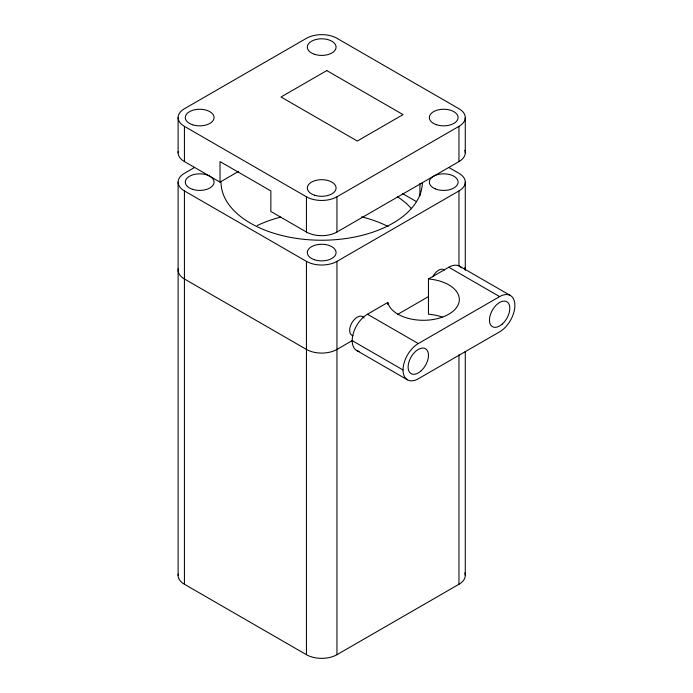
<?xml version="1.0" encoding="UTF-8"?>
<svg xmlns="http://www.w3.org/2000/svg" width="693" height="693" viewBox="0 0 693 693"><rect width="100%" height="100%" fill="white"/><g stroke="black" fill="none" stroke-linecap="round" stroke-linejoin="round"><path stroke-width="1.04" d="M178.11 182.12L178.11 575.45M465.28 575.45L465.28 351.368M194.672 167.403L184.425 173.319A21.57 12.457 0 0 0 184.425 190.93L184.425 584.26L306.445 654.703A21.57 12.457 0 0 0 336.945 654.703L458.965 584.26A21.57 12.457 0 0 0 464.821 572.903M178.222 151.49A21.57 12.457 0 0 0 184.425 161.582L220.019 182.12L238.678 171.353M184.425 126.351L306.445 196.803A21.57 12.457 0 0 0 336.945 196.803L458.965 126.351A21.57 12.457 0 0 0 458.965 108.74L336.945 38.297A21.57 12.457 0 0 0 306.445 38.297L184.425 108.74A21.57 12.457 0 0 0 184.425 126.351L184.425 161.582M220.019 182.12L220.019 161.582L270.859 190.93L270.859 211.478L306.445 232.025A21.57 12.457 0 0 0 336.945 232.025L458.965 161.582A21.57 12.457 0 0 0 464.821 150.216M184.425 190.93L306.445 261.374A21.57 12.457 0 0 0 336.945 261.374L458.965 190.93A21.57 12.457 0 0 0 458.965 173.319L448.899 167.507M359.104 351.386A21.57 12.457 -60 0 1 352.832 335.23A21.57 12.457 -60 0 1 367.455 314.215L387.785 302.469A35.949 20.755 0 0 0 425.078 320.27A35.949 20.755 0 0 0 459.286 300.519A35.949 20.755 0 0 0 428.465 278.984L448.795 267.247A21.57 12.457 -60 0 1 461.564 267.853M352.78 340.289L336.945 349.437A21.57 12.457 0 0 1 306.445 349.437L184.425 278.984A21.57 12.457 0 0 1 178.222 268.893M397.487 314.483L428.231 296.734M403.04 369.984A21.57 12.457 -60 0 1 418.295 343.563L499.636 296.595A21.57 12.457 -60 0 1 514.89 305.405A21.57 12.457 -60 0 1 499.636 331.826L418.295 378.785A21.57 12.457 -60 0 1 403.04 369.984L352.2 340.627M402.607 193.616L416.554 201.672M459.58 266.181L510.42 295.53M448.795 267.247L499.636 296.595M367.455 314.215L418.295 343.563M356.67 350.502L407.51 379.851M465.28 117.55L465.28 152.772M465.28 182.12L465.28 270.183A21.57 12.457 0 0 0 464.821 267.628M458.965 126.351L458.965 161.582M458.965 190.93L458.965 266.103M458.965 354.764L458.965 584.26M428.465 278.984L428.465 314.215A35.949 20.755 0 0 1 442.281 317.099M419.932 183.472L419.932 195.859M387.785 302.469L387.785 304.608M336.945 196.803L336.945 232.025M336.945 261.374L336.945 654.703M306.445 196.803L306.445 232.025M306.445 261.374L306.445 654.703M178.11 117.55L178.11 152.772M257.207 225.563A100.658 58.117 0 0 1 280.717 217.1M361.677 216.848A100.658 58.117 0 0 1 388.158 226.533M184.425 584.26A21.57 12.457 0 0 1 178.222 574.168M397.678 196.847A100.658 58.117 0 0 1 411.573 208.784M422.349 182.623A100.658 58.117 0 0 1 321.266 240.237A100.658 58.117 0 0 1 221.041 182.12M353.109 335.733A10.785 6.228 -60 0 1 352.174 322.366A10.785 6.228 -60 0 1 364.059 318M432.709 276.853A10.785 6.228 -60 0 1 444.551 270.019M326.784 70.582L281.029 97.003L357.285 141.034L403.04 114.614L326.784 70.582M314.509 259.762A14.38 8.299 0 0 0 336.079 252.573A14.38 8.299 0 0 0 314.509 245.383A14.38 8.299 0 0 0 314.509 259.762M192.489 189.31A14.38 8.299 0 0 0 214.059 182.12A14.38 8.299 0 0 0 192.489 174.939A14.38 8.299 0 0 0 192.489 189.31M435.273 188.851A14.38 8.299 0 0 0 458.012 182.978A14.38 8.299 0 0 0 437.846 174.541A14.38 8.299 0 0 0 435.273 188.851M314.509 195.183A14.38 8.299 0 0 0 336.079 187.994A14.38 8.299 0 0 0 314.509 180.804A14.38 8.299 0 0 0 314.509 195.183M436.521 124.74A14.38 8.299 0 0 0 458.09 117.55A14.38 8.299 0 0 0 436.521 110.36A14.38 8.299 0 0 0 436.521 124.74M314.509 54.297A14.38 8.299 0 0 0 336.079 47.107A14.38 8.299 0 0 0 314.509 39.917A14.38 8.299 0 0 0 314.509 54.297M192.489 124.74A14.38 8.299 0 0 0 214.059 117.55A14.38 8.299 0 0 0 192.489 110.36A14.38 8.299 0 0 0 192.489 124.74M420.928 370.998A14.38 8.299 -60 0 0 425.485 348.718A14.38 8.299 -60 0 0 408.472 363.808A14.38 8.299 -60 0 0 420.928 370.998M502.269 324.029A14.38 8.299 -60 0 0 506.826 301.758A14.38 8.299 -60 0 0 489.812 316.84A14.38 8.299 -60 0 0 502.269 324.029"/></g></svg>
